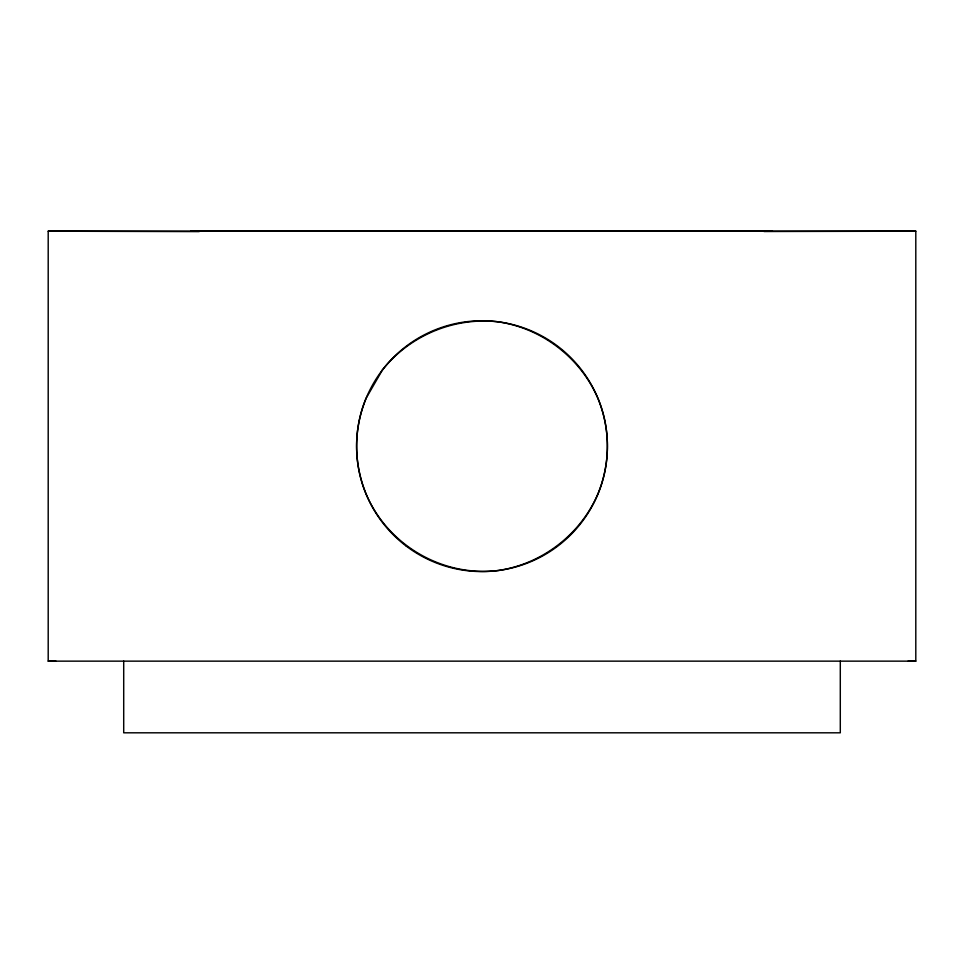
<?xml version="1.0" encoding="UTF-8"?>
<svg xmlns="http://www.w3.org/2000/svg" width="964" height="964" viewBox="0 0 964 964"><rect width="100%" height="100%" fill="white"/><g stroke="black" fill="none" stroke-linecap="round" stroke-linejoin="round"><path stroke-width="1.45" d="M915.8 661.147L48.2 661.147L48.2 231.191L915.8 231.191L915.8 661.147L908.088 661.147M915.8 231.191L763.982 231.505M190.727 231.191L772.477 231.191M199.223 231.601L48.2 231.191M48.2 661.147L55.9 661.147M840.295 661.147L840.295 732.809L123.705 732.809L123.705 661.147M382.515 369.827L366.151 398.18A116.692 107.811 -90 0 0 366.151 494.158C387.938 545.467 443.03 577.279 498.376 570.495C542.045 564 580.28 534.671 597.861 494.158A116.692 107.811 90 0 0 597.861 398.18C580.28 357.68 542.045 328.338 498.376 321.843C454.502 316.819 409.977 335.255 382.515 369.827M405.663 545.66A125.404 125.404 0 0 0 606.332 462.539A125.404 125.404 0 0 0 434.017 330.315A125.404 125.404 0 0 0 405.663 545.66"/></g></svg>
